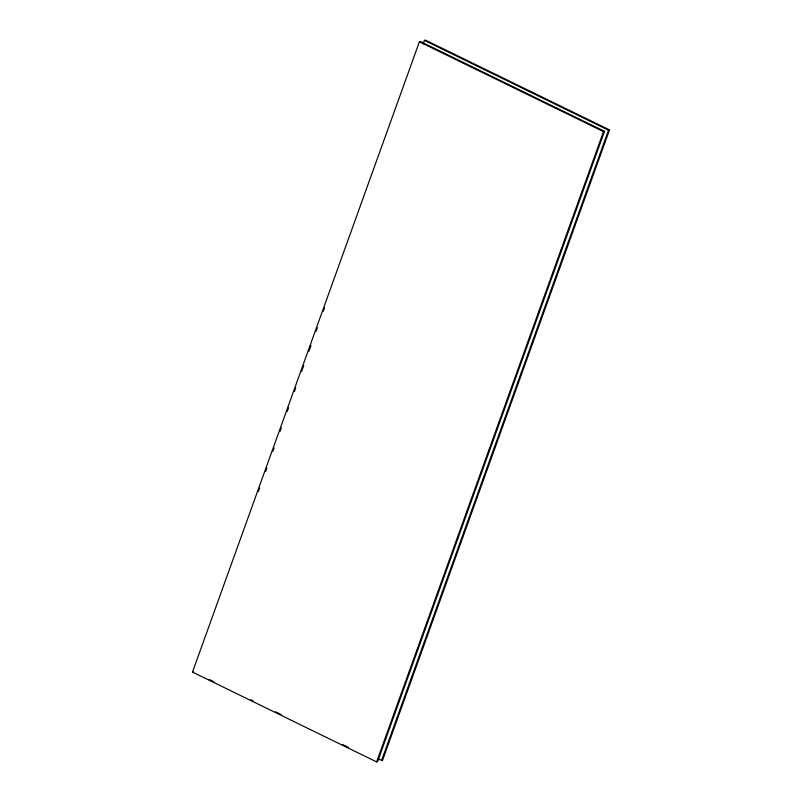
<?xml version="1.0" encoding="UTF-8"?>
<svg xmlns="http://www.w3.org/2000/svg" width="802" height="802" viewBox="0 0 802 802"><rect width="100%" height="100%" fill="white"/><g stroke="black" fill="none" stroke-linecap="round" stroke-linejoin="round"><path stroke-width="1.2" d="M192.49 672.076L419.406 41.794L420.408 41.514L604.507 131.338L377.592 761.619L376.599 761.9L192.49 672.076L193.493 671.795M258.384 491.546L259.658 488.007M265.592 471.516L266.865 467.987M272.81 451.486L274.083 447.957M280.018 431.466L281.291 427.927M287.226 411.436L288.499 407.897M294.434 391.406L295.707 387.877M301.652 371.376L303.768 365.491M308.86 351.356L310.975 345.462M316.068 331.326L317.341 327.787M323.276 311.296L324.549 307.757M423.135 43.92L424.408 40.381L425.401 40.1L609.51 129.924L382.594 760.206L381.592 760.486L378.223 758.842M376.599 761.9L603.515 131.618L604.507 131.338M381.592 760.486L608.507 130.205L609.51 129.924M424.408 40.381L608.507 130.205M419.406 41.794L603.515 131.618M209.212 679.464L213.703 681.65M250.745 699.725L252.991 700.818M275.437 711.775L281.051 714.512M342.795 744.637L348.409 747.374"/></g></svg>
